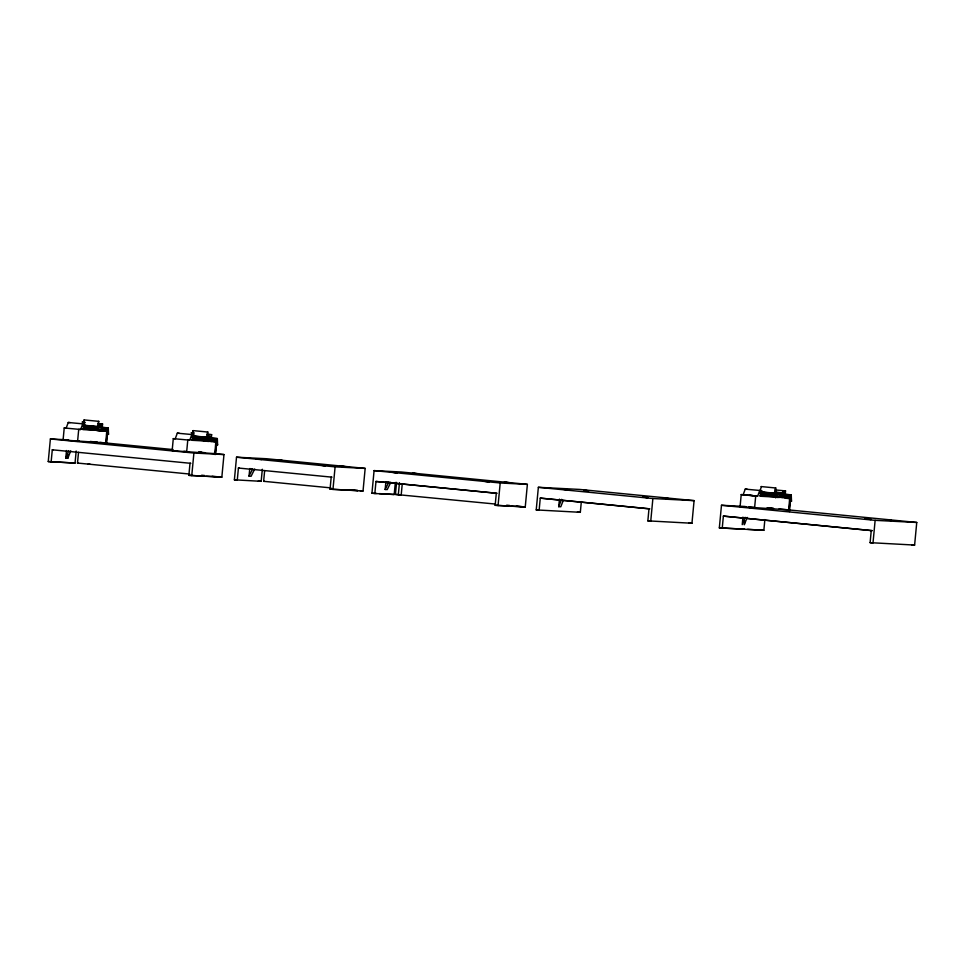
<?xml version="1.0" encoding="UTF-8"?>
<svg xmlns="http://www.w3.org/2000/svg" width="965" height="965" viewBox="0 0 965 965"><rect width="100%" height="100%" fill="white"/><g stroke="black" fill="none" stroke-linecap="round" stroke-linejoin="round"><path stroke-width="1.45" d="M106.078 443.912L107.441 429.534L98.478 429.063L97.236 427.169L98.635 421.343L98.707 427.35L108.273 427.905L108.538 434.443L107.718 431.379L106.596 443.273M215.147 454.599L216.498 440.221L207.547 439.751L206.293 437.857L207.704 432.043L207.765 438.038L217.33 438.593L217.608 445.142L216.787 442.067L215.653 453.96M789.081 510.485L790.407 496.468L775.474 495.696L774.232 493.803L775.631 487.988L775.824 494.056L791.24 494.852L791.517 501.39L790.685 498.314L789.43 511.607M788.731 510.171L789.684 497.807L759.889 496.227L761.662 490.642L745.245 489.122L743.171 494.683L741.216 494.599L740.083 506.637L787.73 509.822M76.187 451.017L75.041 463.067L48.25 461.56L50.385 438.954L68.431 439.883M51.145 461.849L52.291 449.799L53.111 449.835M70.168 422.598L68.25 422.489L66.175 428.062L64.221 427.965L63.087 440.004L104.763 442.875M70.734 450.836L67.852 458.158L65.789 458.049L66.501 450.522M67.852 458.158L68.201 454.394M77.574 441.427L78.72 429.389L80.662 429.485L82.749 423.912L84.655 424.021L82.894 429.606L106.765 430.897L105.74 443.454M189.695 474.056L77.502 463.055L78.515 452.344M84.124 422.706L84.136 419.932L83.147 423.816M102.567 423.985L99.89 423.84L99.672 426.096L102.35 426.241L102.567 423.985L98.116 423.538M179.237 433.285L177.319 433.189L175.232 438.749L173.29 438.653L172.144 450.691L213.832 453.574M186.643 452.115L187.777 440.076L189.731 440.173L191.818 434.6L193.724 434.708L191.951 440.293L215.834 441.584L214.809 454.141M213.506 453.538L223.977 454.563L221.841 477.168L188.863 475.347L190.009 463.296L190.829 463.333L52.291 449.799M193.193 433.394L193.205 430.619L192.216 434.503M191.758 475.624L193.905 453.031L223.977 454.563M190.853 439.582L196.076 439.835L196.353 436.928M211.637 434.672L208.959 434.527L208.742 436.783L211.419 436.928L211.637 434.672L207.173 434.238M239.248 468.073L238.415 468.037L237.281 480.088L234.386 479.81L236.522 457.205L266.593 458.737L365.168 468.399L363.033 491.004L330.054 489.183L331.2 477.132M249.042 476.155L249.754 468.616L252.649 468.906L249.042 476.155L251.093 476.252L254.712 469.002M234.386 479.81L261.177 481.318L262.311 469.255M330.911 487.892L263.638 481.306L264.651 470.582M332.961 489.472L335.096 466.867L365.168 468.399M371.947 493.224L374.082 470.618L401.271 472.006L527.385 484.37L525.25 506.975L495.166 505.298L496.3 493.248L375.976 481.451L374.842 493.513L371.947 493.224L376.41 493.453M385.156 489.496L385.867 481.957L390.825 482.343L387.218 489.593L385.156 489.496L388.774 482.247M374.842 493.513L394.203 494.502L395.348 482.44M402.272 483.658L401.211 494.852L395.433 494.43L396.567 482.367M398.328 494.707L399.462 482.657M498.061 505.588L500.196 482.983L527.385 484.37M536.226 509.918L538.361 487.313L579.567 489.424L694.088 500.642L691.953 523.247L647.853 520.859L648.987 508.796L649.819 508.844L541.088 498.181L540.267 498.145L539.133 510.195L536.226 509.918L580.327 512.306L581.34 501.595M563.186 500.666L560.774 506.77L558.711 506.661L559.423 499.122M694.088 500.642L652.883 498.531L650.748 521.136L647.853 520.859M764.871 519.58L763.858 530.292L719.335 527.879L721.482 505.274L745.257 506.492M722.242 528.169L723.376 516.106L872.071 530.641L723.376 516.106M742.953 517.107L742.242 524.646L745.125 517.324M744.654 520.979L744.292 524.755L747.187 517.433M754.57 508.06L755.716 496.022L757.658 496.106L759.745 490.546L761.662 490.642M764.352 496.215L764.618 493.344M775.643 497.856L775.908 495.045M782.651 493.043L782.856 490.775L785.534 490.92L785.329 493.187L775.184 492.307M870.104 542.656L914.615 545.068L916.75 522.463L875.134 520.34L872.999 542.945L870.104 542.656L871.238 530.605M760.143 490.461L761.385 486.577M65.789 458.049L68.672 450.727M558.711 506.661L561.606 499.339M97.26 427.543L82.761 426.12L83.991 427.64L97.284 428.532M206.305 438.05L191.806 436.638L193.048 438.339L206.353 439.22M774.328 494.394L759.793 492.886L760.987 494.285L774.413 494.973M48.25 461.56L75.041 463.067M77.502 463.055L78.322 463.104M88.129 464.069L89.986 464.153M375.976 481.451L497.12 493.284M188.863 475.347L203.494 476.095M206.413 476.24L218.114 476.843M263.638 481.306L264.458 481.342M330.054 489.183L357.846 490.606M379.39 493.61L394.203 494.502M395.433 494.43L495.576 504.068M495.166 505.298L508.35 505.974M511.269 506.13L521.534 506.649M719.335 527.879L744.606 529.17M747.573 529.327L763.858 530.292M84.739 422.236L82.061 422.091L85.029 422.381M193.808 432.923L191.13 432.778L194.098 433.068M81.796 428.894L106.765 430.897M215.883 441.668L196.076 439.835M66.018 440.161L68.949 440.317M76.283 440.716L79.227 440.872M173.616 450.776L176.547 450.932M183.893 451.318L186.824 451.475M745.245 489.122L747.163 489.219M789.78 497.928L760.287 495.6M740.083 506.637L745.969 506.951M748.912 507.108L754.811 507.421M769.274 508.193L773.242 508.398M200.539 452.476L200.925 452.501M770.746 508.615L771.662 508.724L767.947 508.374L772.784 508.844L770.287 508.579M768.309 508.398L766.765 508.278L768.803 508.471M91.856 441.813L90.203 441.693L96.138 442.247L90.951 441.753L92.314 441.849M750.095 507.542L751.059 507.614L749.154 507.457M201.106 452.513L201.89 452.585M202.578 452.718L198.923 452.356L200.877 452.537M565.695 489.484C556.576 488.724 574.754 490.329 565.611 489.557M645.428 497.301C636.321 496.529 654.439 498.145 645.332 497.373M749.13 507.542L752.181 507.795L749.214 507.409M92.266 441.898L94.667 442.103L93.291 441.946M201.022 452.573L202.662 452.657M506.746 482.464C515.66 483.393 497.747 481.595 506.649 482.536M586.298 490.546C595.2 491.475 577.311 489.677 586.201 490.606M394.818 472.464C403.708 473.393 385.831 471.596 394.721 472.524M768.948 508.519L770.601 508.603M749.214 507.481L749.998 507.554M84.136 419.932L98.888 421.367M193.205 430.619L207.945 432.055M761.132 486.565L775.884 488.001M775.136 489.906L785.534 490.92M68.25 422.489L84.655 424.021M177.319 433.189L193.724 434.708M97.875 425.806L102.35 426.241M208.44 436.638L211.419 436.928M774.871 492.162L785.329 493.187M82.821 425.119L97.308 426.53M191.89 435.806L206.377 437.229M82.773 425.312L97.272 426.735M98.116 426.916L108.273 427.905M191.842 435.999L206.341 437.422M207.185 437.603L217.33 438.593M761.264 491.897L774.304 493.175M776.741 493.429L791.24 494.852M82.749 425.529L97.248 426.952M191.818 436.216L206.317 437.64M761.216 492.09L774.268 493.368M84.184 425.891L97.236 427.169M97.658 427.109L103.46 427.676M191.806 436.433L206.293 437.857M206.727 437.796L212.517 438.363M761.192 492.307L774.244 493.585M774.823 493.477L786.427 494.623M84.184 426.084L97.236 427.362M191.83 436.807L206.317 438.231M761.18 492.524L774.232 493.803M82.797 426.253L97.332 427.76M191.866 436.94L206.401 438.448M759.757 492.753L774.256 494.177M101.639 428.955L107.441 429.534M209.26 439.509L216.498 440.221M780.263 495.479L790.407 496.468M83.991 427.64L98.478 429.063M193.048 438.339L207.547 439.751M760.987 494.285L775.474 495.696M94.425 429.039L97.32 429.316M203.494 439.726L206.389 440.016M783.194 496.553L787.537 496.975M96.705 430.125L103.943 430.836M205.762 440.812L215.919 441.813M789.816 498.061L775.245 496.42M96.717 430.294L102.519 430.86M205.786 440.981L211.588 441.56M775.341 496.818L782.591 497.518M785.486 497.807L789.84 498.23M96.717 430.499L101.072 430.921M204.339 441.041L208.693 441.475M775.341 497.011L779.696 497.445M785.486 498.012L789.84 498.435M775.329 497.228L778.236 497.518M785.474 498.217L789.828 498.652M64.221 427.965L80.662 429.485M173.29 438.653L189.731 440.173M749.745 495.226L752.64 495.515M743.171 494.683L757.658 496.106M741.216 494.599L755.716 496.022M90.264 441.463L97.513 442.175M99.902 442.404L173.145 449.581M198.561 452.078L205.135 452.718M770.553 508.133L773.532 508.434M779.032 508.965L916.75 522.463M50.385 438.954L193.905 453.031M236.522 457.205L335.096 466.867M374.082 470.618L500.196 482.983M538.361 487.313L652.883 498.531M721.482 505.274L875.134 520.34M238.415 468.037L332.02 477.168M540.267 498.145L648.987 508.796M201.661 475.226L204.652 475.528M212.131 476.252L221.841 477.168M349.595 489.689L357.81 490.534M360.042 490.715L363.033 491.004M577.432 512.017L580.327 512.306M689.058 522.958L691.953 523.247M911.72 544.791L914.615 545.068M506.673 505.19L509.641 505.479M516.347 506.106L525.25 506.975M258.282 481.028L261.177 481.318M768.224 508.446L769.262 508.519M200.298 452.501L201.335 452.585M204.857 452.899L202.3 452.681L204.857 452.899M255.749 458.87L261.66 459.437L255.749 458.87M276.352 459.919L282.262 460.486L276.352 459.919M319.536 465.118L325.446 465.685L319.536 465.118M340.138 466.167L346.049 466.746L340.138 466.167M412.477 473.26L418.388 473.827L412.477 473.26M483.2 481.161L489.11 481.728L483.2 481.161M663.076 498.109L668.998 498.676L663.076 498.109M865.147 518.881L871.057 519.447L865.147 518.881M885.737 519.93L891.66 520.497L885.737 519.93M203.724 452.79L202.759 452.718L203.724 452.79"/></g></svg>
